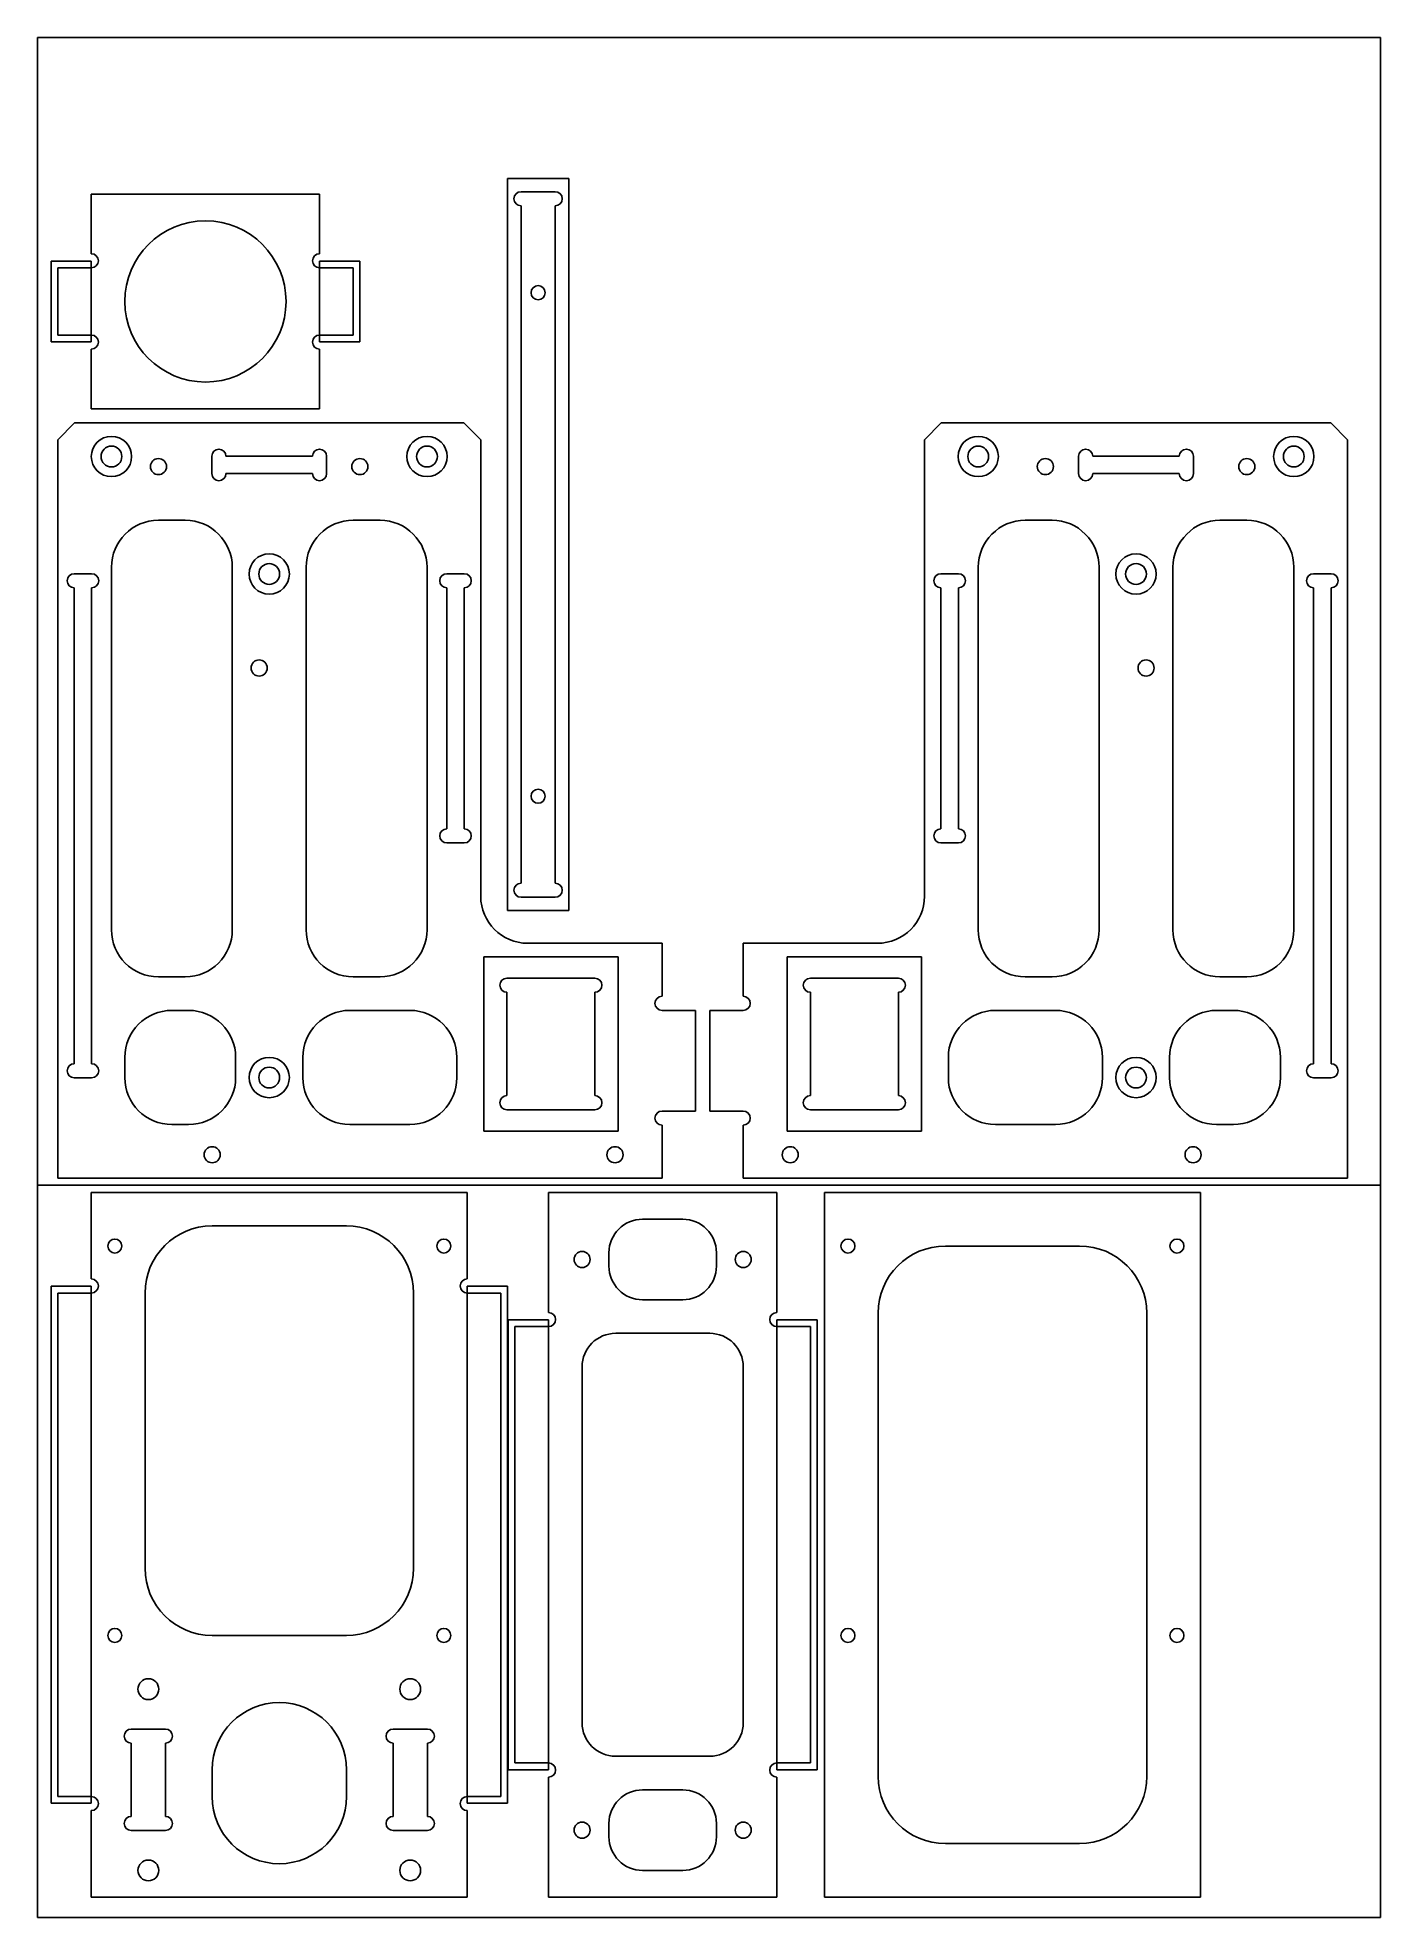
# Model space of a CAD drawing. Extents: x 0 to 200, y 0 to 280.
import ezdxf

# ---------------------------------------------------------------- set-up
doc = ezdxf.new("R2010")
doc.units = 0
doc.header["$LTSCALE"] = 0.25
doc.header["$MEASUREMENT"] = 0
for name, color, linetype in [('1', 7, 'CONTINUOUS'), ('23', 7, 'CONTINUOUS'), ('24', 7, 'CONTINUOUS')]:
    doc.layers.add(name, color=color, linetype=linetype)

msp = doc.modelspace()

# ---------------------------------------------------------------- linework, layer by layer
at = {"layer": '1', "color": 7, "linetype": 'Continuous'}
for p, q in [((0, 109.05), (0, 280)), ((0, 280), (200, 280)), ((200, 280), (200, 109.05)), ((70, 150), (70, 259)), ((70, 259), (79.1, 259)), ((79.1, 259), (79.1, 150)), ((72, 257.05), (77.1, 257.05)), ((72, 254.95), (72, 154.05)), ((77.1, 254.95), (77.1, 154.05)), ((2, 234.7), (2, 246.7)), ((2, 246.7), (8, 246.7)), ((8, 246.7), (8, 234.7)), ((42, 246.7), (42, 234.7)), ((48, 246.7), (42, 246.7)), ((48, 234.7), (48, 246.7)), ((8, 234.7), (2, 234.7)), ((42, 234.7), (48, 234.7)), ((72, 151.95), (77.1, 151.95)), ((79.1, 150), (70, 150)), ((0, 109.05), (0, 0)), ((200, 109.05), (0, 109.05)), ((200, 109.05), (0, 109.05)), ((200, 0), (200, 109.05)), ((2, 94), (2, 17)), ((8, 94), (2, 94)), ((8, 17), (8, 94)), ((64, 17), (64, 94)), ((64, 94), (70, 94)), ((70, 94), (70, 17)), ((70.1, 22), (70.1, 89)), ((70.1, 89), (76.1, 89)), ((76.1, 89), (76.1, 22)), ((110.1, 89), (110.1, 22)), ((116.1, 89), (110.1, 89)), ((116.1, 22), (116.1, 89)), ((76.1, 22), (70.1, 22)), ((110.1, 22), (116.1, 22)), ((2, 17), (8, 17)), ((70, 17), (64, 17)), ((0, 0), (200, 0))]:
    msp.add_line(p, q, dxfattribs=at)
for centre in [(74.55, 242), (74.55, 167)]:
    msp.add_circle(centre, 1.05, dxfattribs=at)
for centre, start, end in [((72, 256), 90, 270), ((77.1, 256), 270, 90), ((72, 153), 90, 270), ((77.1, 153), 270, 90)]:
    msp.add_arc(centre, 1.05, start, end, dxfattribs=at)
at = {"layer": '23', "color": 7, "linetype": 'Continuous'}
for p, q in [((42, 256.7), (8, 256.7)), ((8, 256.7), (8, 247.8)), ((42, 247.8), (42, 256.7)), ((3, 245.7), (8, 245.7)), ((3, 235.7), (3, 245.7)), ((42, 245.7), (47, 245.7)), ((47, 245.7), (47, 235.7)), ((8, 235.7), (3, 235.7)), ((47, 235.7), (42, 235.7)), ((8, 233.6), (8, 224.7)), ((42, 224.7), (42, 233.6)), ((8, 224.7), (42, 224.7)), ((64, 108), (8, 108)), ((8, 108), (8, 95.1)), ((64, 95.1), (64, 108)), ((110.1, 108), (76.1, 108)), ((76.1, 108), (76.1, 90.1)), ((110.1, 90.1), (110.1, 108)), ((90.1, 104), (96.1, 104)), ((26, 103), (46, 103)), ((85.1, 97), (85.1, 99)), ((101.1, 99), (101.1, 97)), ((3, 93), (8, 93)), ((3, 18), (3, 93)), ((16, 52), (16, 93)), ((56, 93), (56, 52)), ((64, 93), (69, 93)), ((69, 93), (69, 18)), ((96.1, 92), (90.1, 92)), ((71.1, 88), (76.1, 88)), ((71.1, 23), (71.1, 88)), ((86.1, 87), (100.1, 87)), ((110.1, 88), (115.1, 88)), ((115.1, 88), (115.1, 23)), ((81.1, 29), (81.1, 82)), ((105.1, 82), (105.1, 29)), ((46, 42), (26, 42)), ((13.95, 28.05), (19.05, 28.05)), ((52.95, 28.05), (58.05, 28.05)), ((13.95, 15.05), (13.95, 25.95)), ((19.05, 25.95), (19.05, 15.05)), ((52.95, 15.05), (52.95, 25.95)), ((58.05, 25.95), (58.05, 15.05)), ((76.1, 23), (71.1, 23)), ((100.1, 24), (86.1, 24)), ((115.1, 23), (110.1, 23)), ((26, 18), (26, 22)), ((46, 22), (46, 18)), ((76.1, 20.9), (76.1, 3)), ((110.1, 3), (110.1, 20.9)), ((8, 18), (3, 18)), ((69, 18), (64, 18)), ((90.1, 19), (96.1, 19)), ((8, 15.9), (8, 3)), ((64, 3), (64, 15.9)), ((85.1, 12), (85.1, 14)), ((101.1, 14), (101.1, 12)), ((19.05, 12.95), (13.95, 12.95)), ((58.05, 12.95), (52.95, 12.95)), ((96.1, 7), (90.1, 7)), ((8, 3), (64, 3)), ((76.1, 3), (110.1, 3))]:
    msp.add_line(p, q, dxfattribs=at)
for centre, radius in [((25, 240.7), 12), ((11.5, 100), 1.04), ((60.5, 100), 1.04), ((81.1, 98), 1.2), ((105.1, 98), 1.2), ((11.5, 42), 1.04), ((60.5, 42), 1.04), ((16.5, 34), 1.55), ((55.5, 34), 1.55), ((81.1, 13), 1.2), ((105.1, 13), 1.2), ((16.5, 7), 1.55), ((55.5, 7), 1.55)]:
    msp.add_circle(centre, radius, dxfattribs=at)
for centre, radius, start, end in [((8, 246.75), 1.05, 270, 90), ((42, 246.75), 1.05, 90, 270), ((8, 234.65), 1.05, 270, 90), ((42, 234.65), 1.05, 90, 270), ((90.1, 99), 5, 90, 180), ((96.1, 99), 5, 0, 90), ((26, 93), 10, 90, 180), ((46, 93), 10, 0, 90), ((90.1, 97), 5, 180, 270), ((96.1, 97), 5, 270, 0), ((8, 94.05), 1.05, 270, 90), ((64, 94.05), 1.05, 90, 270), ((76.1, 89.05), 1.05, 270, 90), ((110.1, 89.05), 1.05, 90, 270), ((86.1, 82), 5, 90, 180), ((100.1, 82), 5, 0, 90), ((26, 52), 10, 180, 270), ((46, 52), 10, 270, 0), ((36, 22), 10, 0, 180), ((13.95, 27), 1.05, 90, 270), ((19.05, 27), 1.05, 270, 90), ((52.95, 27), 1.05, 90, 270), ((58.05, 27), 1.05, 270, 90), ((86.1, 29), 5, 180, 270), ((100.1, 29), 5, 270, 0), ((76.1, 21.95), 1.05, 270, 90), ((110.1, 21.95), 1.05, 90, 270), ((8, 16.95), 1.05, 270, 90), ((36, 18), 10, 180, 0), ((64, 16.95), 1.05, 90, 270), ((90.1, 14), 5, 90, 180), ((96.1, 14), 5, 0, 90), ((13.95, 14), 1.05, 90, 270), ((19.05, 14), 1.05, 270, 90), ((52.95, 14), 1.05, 90, 270), ((58.05, 14), 1.05, 270, 90), ((90.1, 12), 5, 180, 270), ((96.1, 12), 5, 270, 0)]:
    msp.add_arc(centre, radius, start, end, dxfattribs=at)
at = {"layer": '24', "color": 7, "linetype": 'Continuous'}
for p, q in [((5.5, 222.6), (3, 220.1)), ((63.5, 222.6), (5.5, 222.6)), ((66, 220.1), (63.5, 222.6)), ((132.1, 220.1), (134.6, 222.6)), ((134.6, 222.6), (192.6, 222.6)), ((192.6, 222.6), (195.1, 220.1)), ((3, 220.1), (3, 110.1)), ((66, 152.1), (66, 220.1)), ((132.1, 152.1), (132.1, 220.1)), ((195.1, 220.1), (195.1, 110.1)), ((25.95, 215.05), (25.95, 217.65)), ((28.05, 217.65), (40.95, 217.65)), ((43.05, 217.65), (43.05, 215.05)), ((155.05, 217.65), (155.05, 215.05)), ((170.05, 217.65), (157.15, 217.65)), ((172.15, 215.05), (172.15, 217.65)), ((40.95, 215.05), (28.05, 215.05)), ((157.15, 215.05), (170.05, 215.05)), ((18, 208.1), (22, 208.1)), ((47, 208.1), (51, 208.1)), ((151.1, 208.1), (147.1, 208.1)), ((180.1, 208.1), (176.1, 208.1)), ((5.45, 200.15), (8.05, 200.15)), ((11, 147.1), (11, 201.1)), ((29, 201.1), (29, 147.1)), ((40, 147.1), (40, 201.1)), ((58, 201.1), (58, 147.1)), ((60.95, 200.15), (63.55, 200.15)), ((137.15, 200.15), (134.55, 200.15)), ((140.1, 201.1), (140.1, 147.1)), ((158.1, 147.1), (158.1, 201.1)), ((169.1, 201.1), (169.1, 147.1)), ((187.1, 147.1), (187.1, 201.1)), ((192.65, 200.15), (190.05, 200.15)), ((5.45, 127.15), (5.45, 198.05)), ((8.05, 198.05), (8.05, 127.15)), ((60.95, 162.15), (60.95, 198.05)), ((63.55, 198.05), (63.55, 162.15)), ((134.55, 198.05), (134.55, 162.15)), ((137.15, 162.15), (137.15, 198.05)), ((190.05, 198.05), (190.05, 127.15)), ((192.65, 127.15), (192.65, 198.05)), ((63.55, 160.05), (60.95, 160.05)), ((134.55, 160.05), (137.15, 160.05)), ((66.45, 143.1), (86.45, 143.1)), ((66.45, 117.1), (66.45, 143.1)), ((93, 145.1), (73, 145.1)), ((86.45, 143.1), (86.45, 117.1)), ((93, 137.2), (93, 145.1)), ((105.1, 145.1), (125.1, 145.1)), ((105.1, 137.2), (105.1, 145.1)), ((131.65, 143.1), (111.65, 143.1)), ((111.65, 143.1), (111.65, 117.1)), ((131.65, 117.1), (131.65, 143.1)), ((22, 140.1), (18, 140.1)), ((51, 140.1), (47, 140.1)), ((147.1, 140.1), (151.1, 140.1)), ((176.1, 140.1), (180.1, 140.1)), ((83, 139.9), (69.9, 139.9)), ((69.9, 137.8), (69.9, 122.4)), ((83, 122.4), (83, 137.8)), ((115.1, 139.9), (128.2, 139.9)), ((115.1, 122.4), (115.1, 137.8)), ((128.2, 137.8), (128.2, 122.4)), ((20, 135.1), (22.5, 135.1)), ((46.5, 135.1), (55.45, 135.1)), ((98, 135.1), (93, 135.1)), ((98, 120.1), (98, 135.1)), ((100.1, 135.1), (105.1, 135.1)), ((100.1, 120.1), (100.1, 135.1)), ((151.6, 135.1), (142.65, 135.1)), ((178.1, 135.1), (175.6, 135.1)), ((13, 125.1), (13, 128.1)), ((29.5, 128.1), (29.5, 125.1)), ((39.5, 125.1), (39.5, 128.1)), ((62.45, 128.1), (62.45, 125.1)), ((135.65, 128.1), (135.65, 125.1)), ((158.6, 125.1), (158.6, 128.1)), ((168.6, 128.1), (168.6, 125.1)), ((185.1, 125.1), (185.1, 128.1)), ((8.05, 125.05), (5.45, 125.05)), ((190.05, 125.05), (192.65, 125.05)), ((22.5, 118.1), (20, 118.1)), ((55.45, 118.1), (46.5, 118.1)), ((69.9, 120.3), (83, 120.3)), ((93, 120.1), (98, 120.1)), ((93, 110.1), (93, 118)), ((105.1, 120.1), (100.1, 120.1)), ((105.1, 110.1), (105.1, 118)), ((128.2, 120.3), (115.1, 120.3)), ((142.65, 118.1), (151.6, 118.1)), ((175.6, 118.1), (178.1, 118.1)), ((86.45, 117.1), (66.45, 117.1)), ((111.65, 117.1), (131.65, 117.1)), ((3, 110.1), (93, 110.1)), ((195.1, 110.1), (105.1, 110.1)), ((173.2, 108), (117.2, 108)), ((117.2, 108), (117.2, 3)), ((173.2, 3), (173.2, 108)), ((135.2, 100), (155.2, 100)), ((125.2, 21), (125.2, 90)), ((165.2, 90), (165.2, 21)), ((155.2, 11), (135.2, 11)), ((117.2, 3), (173.2, 3))]:
    msp.add_line(p, q, dxfattribs=at)
for centre, radius in [((11, 217.6), 3), ((11, 217.6), 1.55), ((58, 217.6), 3), ((58, 217.6), 1.55), ((140.1, 217.6), 3), ((140.1, 217.6), 1.55), ((187.1, 217.6), 3), ((187.1, 217.6), 1.55), ((18, 216.1), 1.2), ((48, 216.1), 1.2), ((150.1, 216.1), 1.2), ((180.1, 216.1), 1.2), ((34.5, 200.1), 3), ((34.5, 200.1), 1.55), ((163.6, 200.1), 3), ((163.6, 200.1), 1.55), ((33, 186.1), 1.2), ((165.1, 186.1), 1.2), ((34.5, 125.1), 3), ((34.5, 125.1), 1.55), ((163.6, 125.1), 3), ((163.6, 125.1), 1.55), ((26, 113.6), 1.2), ((86, 113.6), 1.2), ((112.1, 113.6), 1.2), ((172.1, 113.6), 1.2), ((120.7, 100), 1.04), ((169.7, 100), 1.04), ((120.7, 42), 1.04), ((169.7, 42), 1.04)]:
    msp.add_circle(centre, radius, dxfattribs=at)
for centre, radius, start, end in [((27, 217.65), 1.05, 0, 180), ((42, 217.65), 1.05, 0, 180), ((156.1, 217.65), 1.05, 0, 180), ((171.1, 217.65), 1.05, 0, 180), ((27, 215.05), 1.05, 180, 0), ((42, 215.05), 1.05, 180, 0), ((156.1, 215.05), 1.05, 180, 0), ((171.1, 215.05), 1.05, 180, 0), ((18, 201.1), 7, 90, 180), ((22, 201.1), 7, 0, 90), ((47, 201.1), 7, 90, 180), ((51, 201.1), 7, 0, 90), ((147.1, 201.1), 7, 90, 180), ((151.1, 201.1), 7, 0, 90), ((176.1, 201.1), 7, 90, 180), ((180.1, 201.1), 7, 0, 90), ((5.45, 199.1), 1.05, 90, 270), ((8.05, 199.1), 1.05, 270, 90), ((60.95, 199.1), 1.05, 90, 270), ((63.55, 199.1), 1.05, 270, 90), ((134.55, 199.1), 1.05, 90, 270), ((137.15, 199.1), 1.05, 270, 90), ((190.05, 199.1), 1.05, 90, 270), ((192.65, 199.1), 1.05, 270, 90), ((60.95, 161.1), 1.05, 90, 270), ((63.55, 161.1), 1.05, 270, 90), ((134.55, 161.1), 1.05, 90, 270), ((137.15, 161.1), 1.05, 270, 90), ((73, 152.1), 7, 180, 270), ((125.1, 152.1), 7, 270, 0), ((18, 147.1), 7, 180, 270), ((22, 147.1), 7, 270, 0), ((47, 147.1), 7, 180, 270), ((51, 147.1), 7, 270, 0), ((147.1, 147.1), 7, 180, 270), ((151.1, 147.1), 7, 270, 0), ((176.1, 147.1), 7, 180, 270), ((180.1, 147.1), 7, 270, 0), ((69.9, 138.85), 1.05, 90, 270), ((83, 138.85), 1.05, 270, 90), ((93, 136.15), 1.05, 90, 270), ((105.1, 136.15), 1.05, 270, 90), ((115.1, 138.85), 1.05, 90, 270), ((128.2, 138.85), 1.05, 270, 90), ((20, 128.1), 7, 90, 180), ((22.5, 128.1), 7, 0, 90), ((46.5, 128.1), 7, 90, 180), ((55.45, 128.1), 7, 0, 90), ((142.65, 128.1), 7, 90, 180), ((151.6, 128.1), 7, 0, 90), ((175.6, 128.1), 7, 90, 180), ((178.1, 128.1), 7, 0, 90), ((5.45, 126.1), 1.05, 90, 270), ((8.05, 126.1), 1.05, 270, 90), ((190.05, 126.1), 1.05, 90, 270), ((192.65, 126.1), 1.05, 270, 90), ((20, 125.1), 7, 180, 270), ((22.5, 125.1), 7, 270, 0), ((46.5, 125.1), 7, 180, 270), ((55.45, 125.1), 7, 270, 0), ((142.65, 125.1), 7, 180, 270), ((151.6, 125.1), 7, 270, 0), ((175.6, 125.1), 7, 180, 270), ((178.1, 125.1), 7, 270, 0), ((69.9, 121.35), 1.05, 90, 270), ((83, 121.35), 1.05, 270, 90), ((115.1, 121.35), 1.05, 90, 270), ((128.2, 121.35), 1.05, 270, 90), ((93, 119.05), 1.05, 90, 270), ((105.1, 119.05), 1.05, 270, 90), ((135.2, 90), 10, 90, 180), ((155.2, 90), 10, 0, 90), ((135.2, 21), 10, 180, 270), ((155.2, 21), 10, 270, 0)]:
    msp.add_arc(centre, radius, start, end, dxfattribs=at)

doc.saveas('drawing.dxf')
